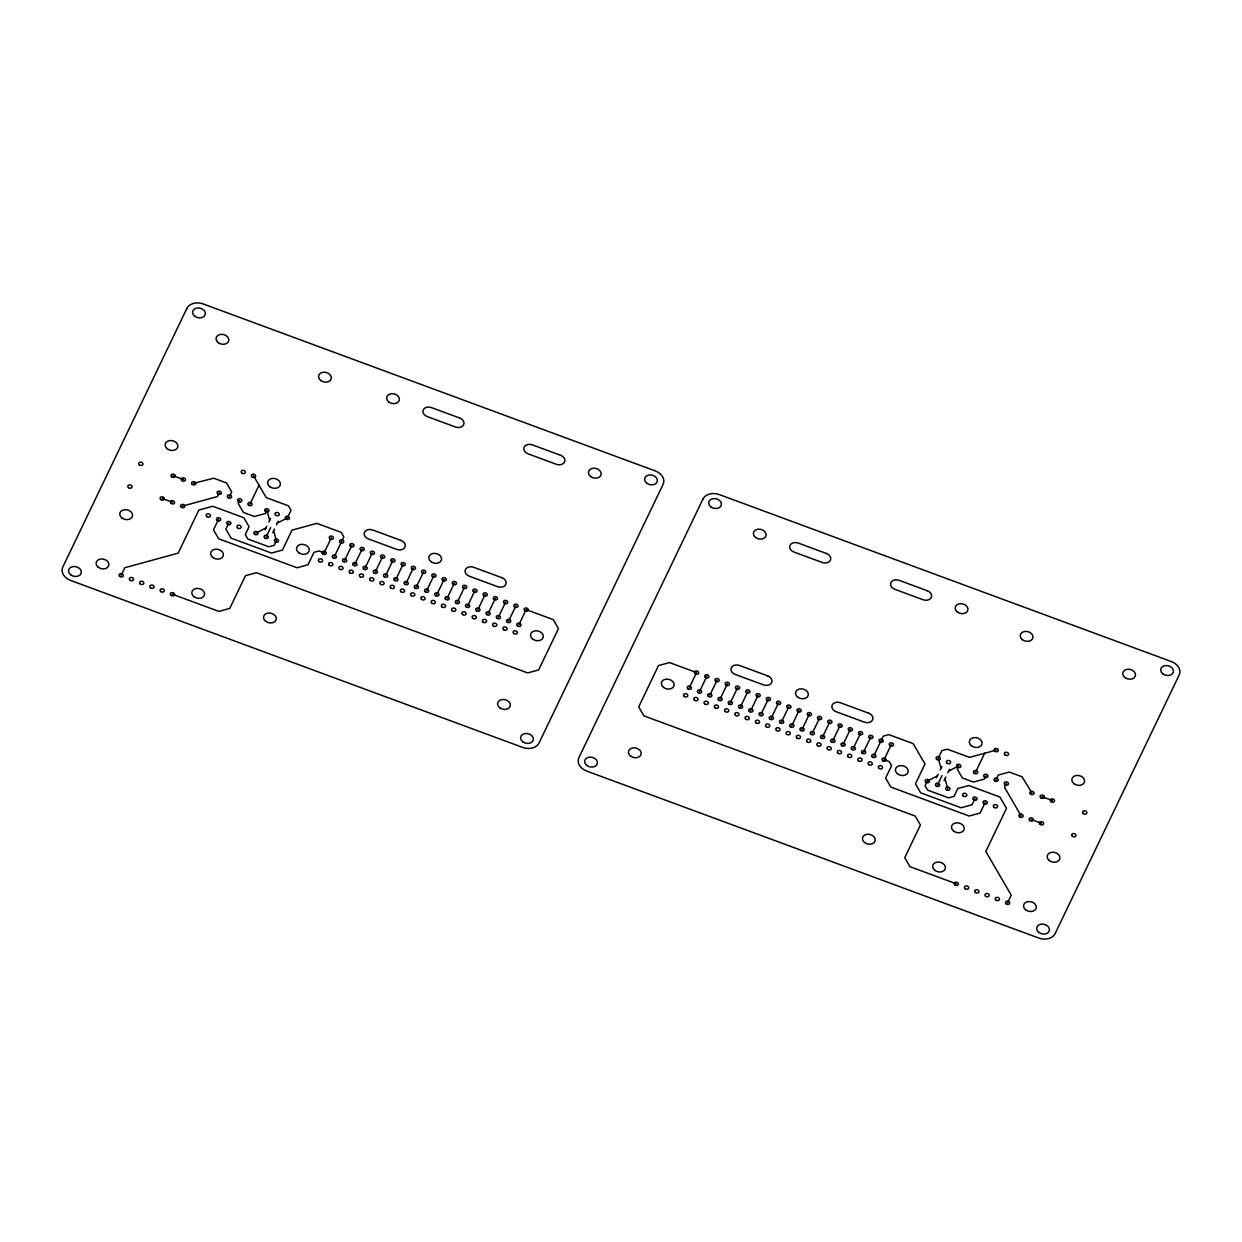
<?xml version="1.0" encoding="UTF-8"?>
<svg xmlns="http://www.w3.org/2000/svg" width="1242" height="1242" viewBox="0 0 1242 1242"><rect width="100%" height="100%" fill="white"/><g stroke="black" fill="none" stroke-linecap="round" stroke-linejoin="round"><path stroke-width="1.5" d="M121.188 575.31L124.821 567.734L178.18 553.14L198.844 510.058L212.739 506.27L243.867 517.759L249.068 526.717L245.295 534.572L247.903 539.059L268.769 546.759L274.249 545.269L276.454 540.674L273.628 530.815M219.213 492.748L217.381 496.583L182.714 506.053M218.561 519.296L213.484 529.853L218.701 538.811L297.071 567.765L308 564.768L313.978 552.317L318.977 550.951L324.115 552.845L331.381 537.677M229.475 496.536L231.711 491.879L226.494 482.921L213.733 478.217L193.628 483.309M228.807 523.084L225.889 529.17L231.09 538.128L271.517 553.047L282.446 550.066L291.994 530.163L316.819 523.363L341.24 532.383L343.832 536.87L334.362 556.633M239.722 500.324L238.2 503.491L243.416 512.434L254.408 516.501L265.338 513.505L266.859 510.353L269.685 520.212M249.968 504.112L259.019 485.234M265.105 529.775L266.813 526.189M268.815 522.013L270.539 518.426M266.192 536.886L270.647 527.602M272.759 532.601L274.482 529.014M276.485 524.838L278.208 521.252M344.608 560.421L351.89 545.254M354.855 564.194L362.136 549.042M365.117 567.982L372.383 552.814M375.363 571.77L382.645 556.602M385.61 575.558L392.891 560.39M395.872 579.346L403.138 564.178M406.118 583.135L413.4 567.967M416.365 586.923L423.646 571.755M426.627 590.711L433.893 575.543M436.873 594.499L444.139 579.331M447.12 598.287L454.401 583.119M457.382 602.06L464.648 586.907M467.629 605.848L474.894 590.68M477.875 609.636L485.156 594.468M488.122 613.424L495.403 598.256M498.384 617.212L505.649 602.044M508.63 621L515.911 605.832M518.877 624.788L526.158 609.62L553.264 619.634L558.465 628.576L538.64 669.935L527.695 672.931L256.395 572.717L245.45 575.698L229.77 608.394L218.84 611.39L172.436 594.25M689.294 687.726L696.576 672.559L669.469 662.56L658.524 665.541L638.698 706.9L643.899 715.858L915.214 816.056L920.415 825.014L904.735 857.71L909.936 866.668L956.34 883.807M699.541 691.515L706.822 676.347M709.803 695.303L717.069 680.135M720.049 699.091L727.331 683.923M730.296 702.879L737.577 687.711M740.558 706.667L747.824 691.499M750.805 710.455L758.07 695.287M761.051 714.243L768.332 699.075M771.298 718.031L778.579 702.863M781.56 721.804L788.825 706.636M791.806 725.592L799.087 710.424M802.053 729.38L809.334 714.212M812.315 733.168L819.58 718M822.561 736.956L829.842 721.788M832.808 740.744L840.089 725.576M843.07 744.532L850.335 729.365M853.316 748.321L860.597 733.153M863.563 752.109L870.844 736.941M873.825 755.897L883.295 736.118L888.76 734.627L913.181 743.648L924.995 763.97L915.447 783.873L920.664 792.831L961.075 807.75L972.02 804.769L974.939 798.684M891.337 744.501L884.071 759.669L889.194 761.563L891.585 765.677L885.608 778.129L890.809 787.071L969.179 816.025L980.124 813.029L985.185 802.456M936.452 777.74L938.176 774.17M940.178 769.978L941.886 766.407M937.555 784.866L942.01 775.582M944.122 780.581L945.845 776.995M947.848 772.819L949.556 769.233M975.607 772.136L984.658 753.257M985.853 775.924L984.332 779.091L973.402 782.072L962.41 778.02L957.194 769.062L958.715 765.895L948.702 771.034M996.1 779.712L998.335 775.055L1009.28 772.058L1022.042 776.778L1031.947 792.955M1006.362 783.5L1004.514 787.319L1021.033 815.699M1007.604 902.732L1011.236 895.156L985.822 851.453L1006.486 808.387L999.872 797.007L968.744 785.518L957.815 788.499L954.042 796.37L948.577 797.861L927.696 790.16L925.088 785.674L927.293 781.078L937.306 775.955M255.945 533.097L265.959 527.974M277.354 523.053L287.368 517.93L291.032 510.276L288.423 505.805L266.223 497.592L253.523 475.779M996.208 750.106L969.552 757.387L947.351 749.19L941.886 750.68L938.207 758.334L941.032 768.193M173.135 475.733L183.381 479.521M1042.193 796.743L1052.44 800.516M162.221 498.477L172.467 502.265M1031.279 819.487L1041.526 823.275M944.976 778.796L947.801 788.654M186.843 308.451L62.83 567.004A12.979 9.827 12.9 0 0 70.639 580.433L522.665 747.405A12.979 9.827 12.9 0 0 539.075 742.918L663.088 484.364A12.979 9.827 12.9 0 0 655.279 470.935L203.253 303.964A12.979 9.827 12.9 0 0 186.843 308.451M702.925 499.082L578.912 757.636A12.979 9.827 12.9 0 0 586.721 771.065L1038.747 938.036A12.979 9.827 12.9 0 0 1055.157 933.549L1179.17 674.996A12.979 9.827 12.9 0 0 1171.361 661.567L719.335 494.595A12.979 9.827 12.9 0 0 702.925 499.082M459.726 418.042L431.471 407.593A6.489 4.921 12.9 0 0 423.274 409.844A6.489 4.921 12.9 0 0 427.186 416.551L455.426 426.984A6.489 4.921 12.9 0 0 463.639 424.748A6.489 4.921 12.9 0 0 459.726 418.042M560.623 455.302L532.368 444.869A6.489 4.921 12.9 0 0 524.171 447.104A6.489 4.921 12.9 0 0 528.083 453.827L556.323 464.26A6.489 4.921 12.9 0 0 564.536 462.024A6.489 4.921 12.9 0 0 560.623 455.302M826.473 553.497L798.233 543.065A6.489 4.921 12.9 0 0 790.021 545.316A6.489 4.921 12.9 0 0 793.933 552.022L822.188 562.455A6.489 4.921 12.9 0 0 830.386 560.22A6.489 4.921 12.9 0 0 826.473 553.497M927.37 590.773L899.13 580.34A6.489 4.921 12.9 0 0 890.918 582.576A6.489 4.921 12.9 0 0 894.83 589.298L923.085 599.731A6.489 4.921 12.9 0 0 931.283 597.48A6.489 4.921 12.9 0 0 927.37 590.773M401.011 540.441L372.771 530.008A6.489 4.921 12.9 0 0 364.558 532.259A6.489 4.921 12.9 0 0 368.47 538.966L396.726 549.399A6.489 4.921 12.9 0 0 404.923 547.163A6.489 4.921 12.9 0 0 401.011 540.441M501.908 577.716L473.668 567.284A6.489 4.921 12.9 0 0 465.455 569.519A6.489 4.921 12.9 0 0 469.367 576.241L497.623 586.674A6.489 4.921 12.9 0 0 505.82 584.423A6.489 4.921 12.9 0 0 501.908 577.716M767.773 675.912L739.518 665.479A6.489 4.921 12.9 0 0 731.305 667.715A6.489 4.921 12.9 0 0 735.217 674.437L763.473 684.87A6.489 4.921 12.9 0 0 771.67 682.634A6.489 4.921 12.9 0 0 767.773 675.912M868.67 713.187L840.415 702.755A6.489 4.921 12.9 0 0 832.218 704.99A6.489 4.921 12.9 0 0 836.114 711.713L864.37 722.145A6.489 4.921 12.9 0 0 872.567 719.894A6.489 4.921 12.9 0 0 868.67 713.187M695.147 673.676A2.158 1.646 12.9 0 0 698.672 673.086A2.158 1.646 12.9 0 0 695.893 670.928A2.158 1.646 12.9 0 0 695.147 673.676M889.924 745.619A2.158 1.646 12.9 0 0 893.448 745.029A2.158 1.646 12.9 0 0 890.654 742.871A2.158 1.646 12.9 0 0 889.924 745.619M879.678 741.831A2.158 1.646 12.9 0 0 883.186 741.241A2.158 1.646 12.9 0 0 880.407 739.083A2.158 1.646 12.9 0 0 879.678 741.831M925.88 782.196A2.158 1.646 12.9 0 0 929.404 781.606A2.158 1.646 12.9 0 0 926.61 779.448A2.158 1.646 12.9 0 0 925.88 782.196M936.142 785.969A2.158 1.646 12.9 0 0 939.651 785.394A2.158 1.646 12.9 0 0 936.872 783.236A2.158 1.646 12.9 0 0 936.142 785.969M946.388 789.757A2.158 1.646 12.9 0 0 949.897 789.182A2.158 1.646 12.9 0 0 947.118 787.024A2.158 1.646 12.9 0 0 946.388 789.757M957.303 767.013A2.158 1.646 12.9 0 0 960.811 766.423A2.158 1.646 12.9 0 0 958.032 764.265A2.158 1.646 12.9 0 0 957.303 767.013M936.794 759.436A2.158 1.646 12.9 0 0 940.318 758.862A2.158 1.646 12.9 0 0 937.524 756.688A2.158 1.646 12.9 0 0 936.794 759.436M1051.027 801.633A2.158 1.646 12.9 0 0 1054.536 801.043A2.158 1.646 12.9 0 0 1051.757 798.885A2.158 1.646 12.9 0 0 1051.027 801.633M1040.78 797.845A2.158 1.646 12.9 0 0 1044.289 797.255A2.158 1.646 12.9 0 0 1041.51 795.097A2.158 1.646 12.9 0 0 1040.78 797.845M1030.518 794.057A2.158 1.646 12.9 0 0 1034.043 793.483A2.158 1.646 12.9 0 0 1031.248 791.309A2.158 1.646 12.9 0 0 1030.518 794.057M1040.113 824.377A2.158 1.646 12.9 0 0 1043.637 823.803A2.158 1.646 12.9 0 0 1040.843 821.645A2.158 1.646 12.9 0 0 1040.113 824.377M1019.62 816.817A2.158 1.646 12.9 0 0 1023.129 816.227A2.158 1.646 12.9 0 0 1020.35 814.069A2.158 1.646 12.9 0 0 1019.62 816.817M1029.866 820.589A2.158 1.646 12.9 0 0 1033.375 820.015A2.158 1.646 12.9 0 0 1030.596 817.857A2.158 1.646 12.9 0 0 1029.866 820.589M974.178 773.254A2.158 1.646 12.9 0 0 977.702 772.664A2.158 1.646 12.9 0 0 974.923 770.506A2.158 1.646 12.9 0 0 974.178 773.254M984.44 777.042A2.158 1.646 12.9 0 0 987.949 776.452A2.158 1.646 12.9 0 0 985.17 774.294A2.158 1.646 12.9 0 0 984.44 777.042M994.687 780.814A2.158 1.646 12.9 0 0 998.195 780.24A2.158 1.646 12.9 0 0 995.416 778.082A2.158 1.646 12.9 0 0 994.687 780.814M1004.933 784.602A2.158 1.646 12.9 0 0 1008.457 784.028A2.158 1.646 12.9 0 0 1005.663 781.87A2.158 1.646 12.9 0 0 1004.933 784.602M983.773 803.574A2.158 1.646 12.9 0 0 987.297 802.984A2.158 1.646 12.9 0 0 984.502 800.826A2.158 1.646 12.9 0 0 983.773 803.574M963.28 795.998A2.158 1.646 12.9 0 0 966.788 795.423A2.158 1.646 12.9 0 0 964.009 793.25A2.158 1.646 12.9 0 0 963.28 795.998M973.526 799.786A2.158 1.646 12.9 0 0 977.035 799.196A2.158 1.646 12.9 0 0 974.256 797.038A2.158 1.646 12.9 0 0 973.526 799.786M705.409 677.464A2.158 1.646 12.9 0 0 708.918 676.874A2.158 1.646 12.9 0 0 706.139 674.716A2.158 1.646 12.9 0 0 705.409 677.464M715.656 681.253A2.158 1.646 12.9 0 0 719.165 680.663A2.158 1.646 12.9 0 0 716.386 678.505A2.158 1.646 12.9 0 0 715.656 681.253M725.902 685.041A2.158 1.646 12.9 0 0 729.427 684.451A2.158 1.646 12.9 0 0 726.632 682.293A2.158 1.646 12.9 0 0 725.902 685.041M736.164 688.813A2.158 1.646 12.9 0 0 739.673 688.239A2.158 1.646 12.9 0 0 736.894 686.081A2.158 1.646 12.9 0 0 736.164 688.813M746.411 692.601A2.158 1.646 12.9 0 0 749.92 692.027A2.158 1.646 12.9 0 0 747.141 689.869A2.158 1.646 12.9 0 0 746.411 692.601M756.657 696.389A2.158 1.646 12.9 0 0 760.182 695.815A2.158 1.646 12.9 0 0 757.387 693.657A2.158 1.646 12.9 0 0 756.657 696.389M766.919 700.178A2.158 1.646 12.9 0 0 770.428 699.603A2.158 1.646 12.9 0 0 767.649 697.43A2.158 1.646 12.9 0 0 766.919 700.178M777.166 703.966A2.158 1.646 12.9 0 0 780.675 703.376A2.158 1.646 12.9 0 0 777.896 701.218A2.158 1.646 12.9 0 0 777.166 703.966M787.412 707.754A2.158 1.646 12.9 0 0 790.937 707.164A2.158 1.646 12.9 0 0 788.142 705.006A2.158 1.646 12.9 0 0 787.412 707.754M797.674 711.542A2.158 1.646 12.9 0 0 801.183 710.952A2.158 1.646 12.9 0 0 798.404 708.794A2.158 1.646 12.9 0 0 797.674 711.542M807.921 715.33A2.158 1.646 12.9 0 0 811.43 714.74A2.158 1.646 12.9 0 0 808.651 712.582A2.158 1.646 12.9 0 0 807.921 715.33M818.168 719.118A2.158 1.646 12.9 0 0 821.692 718.528A2.158 1.646 12.9 0 0 818.897 716.37A2.158 1.646 12.9 0 0 818.168 719.118M828.414 722.906A2.158 1.646 12.9 0 0 831.938 722.316A2.158 1.646 12.9 0 0 829.159 720.158A2.158 1.646 12.9 0 0 828.414 722.906M838.676 726.679A2.158 1.646 12.9 0 0 842.185 726.104A2.158 1.646 12.9 0 0 839.406 723.946A2.158 1.646 12.9 0 0 838.676 726.679M848.923 730.467A2.158 1.646 12.9 0 0 852.431 729.892A2.158 1.646 12.9 0 0 849.652 727.734A2.158 1.646 12.9 0 0 848.923 730.467M859.169 734.255A2.158 1.646 12.9 0 0 862.693 733.68A2.158 1.646 12.9 0 0 859.899 731.522A2.158 1.646 12.9 0 0 859.169 734.255M869.431 738.043A2.158 1.646 12.9 0 0 872.94 737.469A2.158 1.646 12.9 0 0 870.161 735.295A2.158 1.646 12.9 0 0 869.431 738.043M994.795 751.208A2.158 1.646 12.9 0 0 998.304 750.634A2.158 1.646 12.9 0 0 995.525 748.46A2.158 1.646 12.9 0 0 994.795 751.208M882.658 760.787A2.158 1.646 12.9 0 0 886.167 760.197A2.158 1.646 12.9 0 0 883.388 758.039A2.158 1.646 12.9 0 0 882.658 760.787M687.882 688.844A2.158 1.646 12.9 0 0 691.39 688.254A2.158 1.646 12.9 0 0 688.611 686.096A2.158 1.646 12.9 0 0 687.882 688.844M698.128 692.632A2.158 1.646 12.9 0 0 701.652 692.042A2.158 1.646 12.9 0 0 698.858 689.884A2.158 1.646 12.9 0 0 698.128 692.632M708.39 696.42A2.158 1.646 12.9 0 0 711.899 695.831A2.158 1.646 12.9 0 0 709.12 693.673A2.158 1.646 12.9 0 0 708.39 696.42M718.637 700.193A2.158 1.646 12.9 0 0 722.145 699.619A2.158 1.646 12.9 0 0 719.366 697.461A2.158 1.646 12.9 0 0 718.637 700.193M728.883 703.981A2.158 1.646 12.9 0 0 732.392 703.407A2.158 1.646 12.9 0 0 729.613 701.249A2.158 1.646 12.9 0 0 728.883 703.981M739.13 707.769A2.158 1.646 12.9 0 0 742.654 707.195A2.158 1.646 12.9 0 0 739.859 705.037A2.158 1.646 12.9 0 0 739.13 707.769M749.392 711.557A2.158 1.646 12.9 0 0 752.9 710.983A2.158 1.646 12.9 0 0 750.121 708.809A2.158 1.646 12.9 0 0 749.392 711.557M759.638 715.345A2.158 1.646 12.9 0 0 763.147 714.755A2.158 1.646 12.9 0 0 760.368 712.597A2.158 1.646 12.9 0 0 759.638 715.345M769.885 719.134A2.158 1.646 12.9 0 0 773.409 718.544A2.158 1.646 12.9 0 0 770.614 716.386A2.158 1.646 12.9 0 0 769.885 719.134M780.147 722.922A2.158 1.646 12.9 0 0 783.655 722.332A2.158 1.646 12.9 0 0 780.876 720.174A2.158 1.646 12.9 0 0 780.147 722.922M790.393 726.71A2.158 1.646 12.9 0 0 793.902 726.12A2.158 1.646 12.9 0 0 791.123 723.962A2.158 1.646 12.9 0 0 790.393 726.71M800.64 730.498A2.158 1.646 12.9 0 0 804.164 729.908A2.158 1.646 12.9 0 0 801.369 727.75A2.158 1.646 12.9 0 0 800.64 730.498M810.902 734.286A2.158 1.646 12.9 0 0 814.41 733.696A2.158 1.646 12.9 0 0 811.631 731.538A2.158 1.646 12.9 0 0 810.902 734.286M821.148 738.058A2.158 1.646 12.9 0 0 824.657 737.484A2.158 1.646 12.9 0 0 821.878 735.326A2.158 1.646 12.9 0 0 821.148 738.058M831.395 741.847A2.158 1.646 12.9 0 0 834.919 741.272A2.158 1.646 12.9 0 0 832.124 739.114A2.158 1.646 12.9 0 0 831.395 741.847M841.657 745.635A2.158 1.646 12.9 0 0 845.165 745.06A2.158 1.646 12.9 0 0 842.387 742.902A2.158 1.646 12.9 0 0 841.657 745.635M851.903 749.423A2.158 1.646 12.9 0 0 855.412 748.848A2.158 1.646 12.9 0 0 852.633 746.675A2.158 1.646 12.9 0 0 851.903 749.423M862.15 753.211A2.158 1.646 12.9 0 0 865.658 752.621A2.158 1.646 12.9 0 0 862.879 750.463A2.158 1.646 12.9 0 0 862.15 753.211M872.396 756.999A2.158 1.646 12.9 0 0 875.921 756.409A2.158 1.646 12.9 0 0 873.126 754.251A2.158 1.646 12.9 0 0 872.396 756.999M868.763 764.575A2.158 1.646 12.9 0 0 872.272 764.001A2.158 1.646 12.9 0 0 869.493 761.843A2.158 1.646 12.9 0 0 868.763 764.575M858.517 760.803A2.158 1.646 12.9 0 0 862.026 760.213A2.158 1.646 12.9 0 0 859.247 758.055A2.158 1.646 12.9 0 0 858.517 760.803M848.27 757.015A2.158 1.646 12.9 0 0 851.779 756.425A2.158 1.646 12.9 0 0 849 754.267A2.158 1.646 12.9 0 0 848.27 757.015M838.008 753.226A2.158 1.646 12.9 0 0 841.533 752.636A2.158 1.646 12.9 0 0 838.738 750.478A2.158 1.646 12.9 0 0 838.008 753.226M827.762 749.438A2.158 1.646 12.9 0 0 831.271 748.848A2.158 1.646 12.9 0 0 828.492 746.69A2.158 1.646 12.9 0 0 827.762 749.438M817.515 745.65A2.158 1.646 12.9 0 0 821.024 745.06A2.158 1.646 12.9 0 0 818.245 742.902A2.158 1.646 12.9 0 0 817.515 745.65M807.253 741.862A2.158 1.646 12.9 0 0 810.778 741.272A2.158 1.646 12.9 0 0 807.983 739.114A2.158 1.646 12.9 0 0 807.253 741.862M797.007 738.074A2.158 1.646 12.9 0 0 800.516 737.5A2.158 1.646 12.9 0 0 797.737 735.326A2.158 1.646 12.9 0 0 797.007 738.074M786.76 734.286A2.158 1.646 12.9 0 0 790.269 733.712A2.158 1.646 12.9 0 0 787.49 731.554A2.158 1.646 12.9 0 0 786.76 734.286M776.498 730.498A2.158 1.646 12.9 0 0 780.023 729.923A2.158 1.646 12.9 0 0 777.228 727.765A2.158 1.646 12.9 0 0 776.498 730.498M766.252 726.71A2.158 1.646 12.9 0 0 769.761 726.135A2.158 1.646 12.9 0 0 766.982 723.977A2.158 1.646 12.9 0 0 766.252 726.71M756.005 722.937A2.158 1.646 12.9 0 0 759.514 722.347A2.158 1.646 12.9 0 0 756.735 720.189A2.158 1.646 12.9 0 0 756.005 722.937M745.743 719.149A2.158 1.646 12.9 0 0 749.268 718.559A2.158 1.646 12.9 0 0 746.473 716.401A2.158 1.646 12.9 0 0 745.743 719.149M735.497 715.361A2.158 1.646 12.9 0 0 739.006 714.771A2.158 1.646 12.9 0 0 736.227 712.613A2.158 1.646 12.9 0 0 735.497 715.361M725.25 711.573A2.158 1.646 12.9 0 0 728.759 710.983A2.158 1.646 12.9 0 0 725.98 708.825A2.158 1.646 12.9 0 0 725.25 711.573M715.004 707.785A2.158 1.646 12.9 0 0 718.513 707.195A2.158 1.646 12.9 0 0 715.734 705.037A2.158 1.646 12.9 0 0 715.004 707.785M704.742 703.997A2.158 1.646 12.9 0 0 708.266 703.407A2.158 1.646 12.9 0 0 705.472 701.249A2.158 1.646 12.9 0 0 704.742 703.997M694.495 700.209A2.158 1.646 12.9 0 0 698.004 699.634A2.158 1.646 12.9 0 0 695.225 697.461A2.158 1.646 12.9 0 0 694.495 700.209M684.249 696.42A2.158 1.646 12.9 0 0 687.758 695.846A2.158 1.646 12.9 0 0 684.979 693.688A2.158 1.646 12.9 0 0 684.249 696.42M954.927 884.909A2.158 1.646 12.9 0 0 958.436 884.32A2.158 1.646 12.9 0 0 955.657 882.162A2.158 1.646 12.9 0 0 954.927 884.909M975.436 892.486A2.158 1.646 12.9 0 0 978.944 891.896A2.158 1.646 12.9 0 0 976.165 889.738A2.158 1.646 12.9 0 0 975.436 892.486M985.682 896.274A2.158 1.646 12.9 0 0 989.191 895.684A2.158 1.646 12.9 0 0 986.412 893.526A2.158 1.646 12.9 0 0 985.682 896.274M1006.191 903.834A2.158 1.646 12.9 0 0 1009.699 903.26A2.158 1.646 12.9 0 0 1006.92 901.102A2.158 1.646 12.9 0 0 1006.191 903.834M1005.042 754.996A2.158 1.646 12.9 0 0 1008.551 754.406A2.158 1.646 12.9 0 0 1005.772 752.248A2.158 1.646 12.9 0 0 1005.042 754.996M995.929 900.062A2.158 1.646 12.9 0 0 999.453 899.472A2.158 1.646 12.9 0 0 996.658 897.314A2.158 1.646 12.9 0 0 995.929 900.062M965.174 888.698A2.158 1.646 12.9 0 0 968.698 888.108A2.158 1.646 12.9 0 0 965.903 885.95A2.158 1.646 12.9 0 0 965.174 888.698M879.01 768.363A2.158 1.646 12.9 0 0 882.534 767.789A2.158 1.646 12.9 0 0 879.74 765.631A2.158 1.646 12.9 0 0 879.01 768.363M994.035 807.362A2.158 1.646 12.9 0 0 997.543 806.772A2.158 1.646 12.9 0 0 994.764 804.614A2.158 1.646 12.9 0 0 994.035 807.362M1072.405 836.316A2.158 1.646 12.9 0 0 1075.914 835.726A2.158 1.646 12.9 0 0 1073.135 833.568A2.158 1.646 12.9 0 0 1072.405 836.316M1083.319 813.557A2.158 1.646 12.9 0 0 1086.828 812.982A2.158 1.646 12.9 0 0 1084.049 810.809A2.158 1.646 12.9 0 0 1083.319 813.557M947.041 763.225A2.158 1.646 12.9 0 0 950.565 762.635A2.158 1.646 12.9 0 0 947.77 760.477A2.158 1.646 12.9 0 0 947.041 763.225M663.492 687.431A6.489 4.921 12.9 0 0 674.033 685.677A6.489 4.921 12.9 0 0 665.696 679.203A6.489 4.921 12.9 0 0 663.492 687.431M630.563 756.099A6.489 4.921 12.9 0 0 641.105 754.36A6.489 4.921 12.9 0 0 632.752 747.87A6.489 4.921 12.9 0 0 630.563 756.099M864.603 842.557A6.489 4.921 12.9 0 0 875.144 840.803A6.489 4.921 12.9 0 0 866.792 834.329A6.489 4.921 12.9 0 0 864.603 842.557M897.547 773.875A6.489 4.921 12.9 0 0 908.088 772.12A6.489 4.921 12.9 0 0 899.736 765.646A6.489 4.921 12.9 0 0 897.547 773.875M953.623 831.115A6.489 4.921 12.9 0 0 964.165 829.377A6.489 4.921 12.9 0 0 955.812 822.887A6.489 4.921 12.9 0 0 953.623 831.115M934.807 870.347A6.489 4.921 12.9 0 0 945.348 868.608A6.489 4.921 12.9 0 0 936.996 862.119A6.489 4.921 12.9 0 0 934.807 870.347M1049.319 860.551A6.489 4.921 12.9 0 0 1059.861 858.796A6.489 4.921 12.9 0 0 1051.508 852.322A6.489 4.921 12.9 0 0 1049.319 860.551M1025.675 909.843A6.489 4.921 12.9 0 0 1036.216 908.088A6.489 4.921 12.9 0 0 1027.864 901.614A6.489 4.921 12.9 0 0 1025.675 909.843M1073.973 783.718A6.489 4.921 12.9 0 0 1084.514 781.963A6.489 4.921 12.9 0 0 1076.162 775.489A6.489 4.921 12.9 0 0 1073.973 783.718M971.461 745.852A6.489 4.921 12.9 0 0 982.003 744.098A6.489 4.921 12.9 0 0 973.65 737.624A6.489 4.921 12.9 0 0 971.461 745.852M1022.383 639.692A6.489 4.921 12.9 0 0 1032.925 637.938A6.489 4.921 12.9 0 0 1024.572 631.464A6.489 4.921 12.9 0 0 1022.383 639.692M1124.895 677.558A6.489 4.921 12.9 0 0 1135.436 675.803A6.489 4.921 12.9 0 0 1127.084 669.314A6.489 4.921 12.9 0 0 1124.895 677.558M755.509 537.46A6.489 4.921 12.9 0 0 766.05 535.706A6.489 4.921 12.9 0 0 757.698 529.232A6.489 4.921 12.9 0 0 755.509 537.46M957.303 611.995A6.489 4.921 12.9 0 0 967.844 610.241A6.489 4.921 12.9 0 0 959.492 603.767A6.489 4.921 12.9 0 0 957.303 611.995M797.69 697.135A6.489 4.921 12.9 0 0 808.231 695.38A6.489 4.921 12.9 0 0 799.895 688.906A6.489 4.921 12.9 0 0 797.69 697.135M1162.822 673.847A6.489 4.921 12.9 0 0 1173.364 672.093A6.489 4.921 12.9 0 0 1165.012 665.619A6.489 4.921 12.9 0 0 1162.822 673.847M710.797 506.876A6.489 4.921 12.9 0 0 721.338 505.121A6.489 4.921 12.9 0 0 712.986 498.647A6.489 4.921 12.9 0 0 710.797 506.876M586.783 765.429A6.489 4.921 12.9 0 0 597.324 763.69A6.489 4.921 12.9 0 0 588.972 757.201A6.489 4.921 12.9 0 0 586.783 765.429M1038.793 932.4A6.489 4.921 12.9 0 0 1049.35 930.646A6.489 4.921 12.9 0 0 1040.998 924.172A6.489 4.921 12.9 0 0 1038.793 932.4M524.745 610.722A2.158 1.646 12.9 0 0 528.254 610.148A2.158 1.646 12.9 0 0 525.475 607.99A2.158 1.646 12.9 0 0 524.745 610.722M329.968 538.78A2.158 1.646 12.9 0 0 333.477 538.205A2.158 1.646 12.9 0 0 330.698 536.047A2.158 1.646 12.9 0 0 329.968 538.78M340.215 542.568A2.158 1.646 12.9 0 0 343.739 541.993A2.158 1.646 12.9 0 0 340.945 539.82A2.158 1.646 12.9 0 0 340.215 542.568M275.041 541.776A2.158 1.646 12.9 0 0 278.55 541.202A2.158 1.646 12.9 0 0 275.771 539.044A2.158 1.646 12.9 0 0 275.041 541.776M264.779 538.003A2.158 1.646 12.9 0 0 268.303 537.413A2.158 1.646 12.9 0 0 265.509 535.255A2.158 1.646 12.9 0 0 264.779 538.003M254.532 534.215A2.158 1.646 12.9 0 0 258.041 533.625A2.158 1.646 12.9 0 0 255.262 531.467A2.158 1.646 12.9 0 0 254.532 534.215M265.446 511.456A2.158 1.646 12.9 0 0 268.955 510.881A2.158 1.646 12.9 0 0 266.176 508.708A2.158 1.646 12.9 0 0 265.446 511.456M285.939 519.032A2.158 1.646 12.9 0 0 289.464 518.442A2.158 1.646 12.9 0 0 286.669 516.284A2.158 1.646 12.9 0 0 285.939 519.032M171.706 476.835A2.158 1.646 12.9 0 0 175.231 476.26A2.158 1.646 12.9 0 0 172.452 474.087A2.158 1.646 12.9 0 0 171.706 476.835M181.969 480.623A2.158 1.646 12.9 0 0 185.477 480.033A2.158 1.646 12.9 0 0 182.698 477.875A2.158 1.646 12.9 0 0 181.969 480.623M192.215 484.411A2.158 1.646 12.9 0 0 195.724 483.821A2.158 1.646 12.9 0 0 192.945 481.663A2.158 1.646 12.9 0 0 192.215 484.411M160.808 499.595A2.158 1.646 12.9 0 0 164.317 499.005A2.158 1.646 12.9 0 0 161.538 496.847A2.158 1.646 12.9 0 0 160.808 499.595M181.301 507.155A2.158 1.646 12.9 0 0 184.825 506.581A2.158 1.646 12.9 0 0 182.031 504.423A2.158 1.646 12.9 0 0 181.301 507.155M171.054 503.383A2.158 1.646 12.9 0 0 174.563 502.793A2.158 1.646 12.9 0 0 171.784 500.635A2.158 1.646 12.9 0 0 171.054 503.383M248.555 505.215A2.158 1.646 12.9 0 0 252.064 504.64A2.158 1.646 12.9 0 0 249.285 502.482A2.158 1.646 12.9 0 0 248.555 505.215M238.309 501.442A2.158 1.646 12.9 0 0 241.817 500.852A2.158 1.646 12.9 0 0 239.038 498.694A2.158 1.646 12.9 0 0 238.309 501.442M228.047 497.654A2.158 1.646 12.9 0 0 231.571 497.064A2.158 1.646 12.9 0 0 228.776 494.906A2.158 1.646 12.9 0 0 228.047 497.654M217.8 493.866A2.158 1.646 12.9 0 0 221.309 493.276A2.158 1.646 12.9 0 0 218.53 491.118A2.158 1.646 12.9 0 0 217.8 493.866M217.148 520.398A2.158 1.646 12.9 0 0 220.657 519.808A2.158 1.646 12.9 0 0 217.878 517.65A2.158 1.646 12.9 0 0 217.148 520.398M237.641 527.974A2.158 1.646 12.9 0 0 241.165 527.384A2.158 1.646 12.9 0 0 238.371 525.226A2.158 1.646 12.9 0 0 237.641 527.974M227.395 524.186A2.158 1.646 12.9 0 0 230.903 523.596A2.158 1.646 12.9 0 0 228.124 521.438A2.158 1.646 12.9 0 0 227.395 524.186M514.498 606.934A2.158 1.646 12.9 0 0 518.007 606.36A2.158 1.646 12.9 0 0 515.228 604.202A2.158 1.646 12.9 0 0 514.498 606.934M504.236 603.162A2.158 1.646 12.9 0 0 507.761 602.572A2.158 1.646 12.9 0 0 504.966 600.414A2.158 1.646 12.9 0 0 504.236 603.162M493.99 599.374A2.158 1.646 12.9 0 0 497.499 598.784A2.158 1.646 12.9 0 0 494.72 596.626A2.158 1.646 12.9 0 0 493.99 599.374M483.743 595.586A2.158 1.646 12.9 0 0 487.252 594.996A2.158 1.646 12.9 0 0 484.473 592.838A2.158 1.646 12.9 0 0 483.743 595.586M473.481 591.797A2.158 1.646 12.9 0 0 477.006 591.208A2.158 1.646 12.9 0 0 474.211 589.05A2.158 1.646 12.9 0 0 473.481 591.797M463.235 588.009A2.158 1.646 12.9 0 0 466.744 587.419A2.158 1.646 12.9 0 0 463.965 585.261A2.158 1.646 12.9 0 0 463.235 588.009M452.988 584.221A2.158 1.646 12.9 0 0 456.497 583.631A2.158 1.646 12.9 0 0 453.718 581.473A2.158 1.646 12.9 0 0 452.988 584.221M442.726 580.433A2.158 1.646 12.9 0 0 446.251 579.859A2.158 1.646 12.9 0 0 443.456 577.685A2.158 1.646 12.9 0 0 442.726 580.433M432.48 576.645A2.158 1.646 12.9 0 0 435.989 576.071A2.158 1.646 12.9 0 0 433.21 573.913A2.158 1.646 12.9 0 0 432.48 576.645M422.233 572.857A2.158 1.646 12.9 0 0 425.742 572.283A2.158 1.646 12.9 0 0 422.963 570.125A2.158 1.646 12.9 0 0 422.233 572.857M411.971 569.069A2.158 1.646 12.9 0 0 415.496 568.494A2.158 1.646 12.9 0 0 412.701 566.336A2.158 1.646 12.9 0 0 411.971 569.069M401.725 565.296A2.158 1.646 12.9 0 0 405.234 564.706A2.158 1.646 12.9 0 0 402.455 562.548A2.158 1.646 12.9 0 0 401.725 565.296M391.478 561.508A2.158 1.646 12.9 0 0 394.987 560.918A2.158 1.646 12.9 0 0 392.208 558.76A2.158 1.646 12.9 0 0 391.478 561.508M381.232 557.72A2.158 1.646 12.9 0 0 384.741 557.13A2.158 1.646 12.9 0 0 381.962 554.972A2.158 1.646 12.9 0 0 381.232 557.72M370.97 553.932A2.158 1.646 12.9 0 0 374.494 553.342A2.158 1.646 12.9 0 0 371.7 551.184A2.158 1.646 12.9 0 0 370.97 553.932M360.723 550.144A2.158 1.646 12.9 0 0 364.232 549.554A2.158 1.646 12.9 0 0 361.453 547.396A2.158 1.646 12.9 0 0 360.723 550.144M350.477 546.356A2.158 1.646 12.9 0 0 353.986 545.766A2.158 1.646 12.9 0 0 351.207 543.608A2.158 1.646 12.9 0 0 350.477 546.356M252.11 476.881A2.158 1.646 12.9 0 0 255.619 476.307A2.158 1.646 12.9 0 0 252.84 474.149A2.158 1.646 12.9 0 0 252.11 476.881M322.687 553.948A2.158 1.646 12.9 0 0 326.211 553.373A2.158 1.646 12.9 0 0 323.417 551.215A2.158 1.646 12.9 0 0 322.687 553.948M517.464 625.89A2.158 1.646 12.9 0 0 520.988 625.316A2.158 1.646 12.9 0 0 518.193 623.158A2.158 1.646 12.9 0 0 517.464 625.89M507.217 622.102A2.158 1.646 12.9 0 0 510.726 621.528A2.158 1.646 12.9 0 0 507.947 619.37A2.158 1.646 12.9 0 0 507.217 622.102M496.971 618.314A2.158 1.646 12.9 0 0 500.479 617.74A2.158 1.646 12.9 0 0 497.7 615.582A2.158 1.646 12.9 0 0 496.971 618.314M486.709 614.542A2.158 1.646 12.9 0 0 490.233 613.952A2.158 1.646 12.9 0 0 487.438 611.794A2.158 1.646 12.9 0 0 486.709 614.542M476.462 610.753A2.158 1.646 12.9 0 0 479.971 610.164A2.158 1.646 12.9 0 0 477.192 608.006A2.158 1.646 12.9 0 0 476.462 610.753M466.216 606.965A2.158 1.646 12.9 0 0 469.724 606.375A2.158 1.646 12.9 0 0 466.945 604.217A2.158 1.646 12.9 0 0 466.216 606.965M455.954 603.177A2.158 1.646 12.9 0 0 459.478 602.587A2.158 1.646 12.9 0 0 456.683 600.429A2.158 1.646 12.9 0 0 455.954 603.177M445.707 599.389A2.158 1.646 12.9 0 0 449.216 598.799A2.158 1.646 12.9 0 0 446.437 596.641A2.158 1.646 12.9 0 0 445.707 599.389M435.461 595.601A2.158 1.646 12.9 0 0 438.969 595.027A2.158 1.646 12.9 0 0 436.19 592.853A2.158 1.646 12.9 0 0 435.461 595.601M425.199 591.813A2.158 1.646 12.9 0 0 428.723 591.239A2.158 1.646 12.9 0 0 425.928 589.065A2.158 1.646 12.9 0 0 425.199 591.813M414.952 588.025A2.158 1.646 12.9 0 0 418.476 587.45A2.158 1.646 12.9 0 0 415.682 585.293A2.158 1.646 12.9 0 0 414.952 588.025M404.706 584.237A2.158 1.646 12.9 0 0 408.214 583.662A2.158 1.646 12.9 0 0 405.435 581.504A2.158 1.646 12.9 0 0 404.706 584.237M394.459 580.449A2.158 1.646 12.9 0 0 397.968 579.874A2.158 1.646 12.9 0 0 395.189 577.716A2.158 1.646 12.9 0 0 394.459 580.449M384.197 576.676A2.158 1.646 12.9 0 0 387.721 576.086A2.158 1.646 12.9 0 0 384.927 573.928A2.158 1.646 12.9 0 0 384.197 576.676M373.951 572.888A2.158 1.646 12.9 0 0 377.459 572.298A2.158 1.646 12.9 0 0 374.68 570.14A2.158 1.646 12.9 0 0 373.951 572.888M363.704 569.1A2.158 1.646 12.9 0 0 367.213 568.51A2.158 1.646 12.9 0 0 364.434 566.352A2.158 1.646 12.9 0 0 363.704 569.1M353.442 565.312A2.158 1.646 12.9 0 0 356.966 564.722A2.158 1.646 12.9 0 0 354.172 562.564A2.158 1.646 12.9 0 0 353.442 565.312M343.196 561.524A2.158 1.646 12.9 0 0 346.704 560.934A2.158 1.646 12.9 0 0 343.925 558.776A2.158 1.646 12.9 0 0 343.196 561.524M332.949 557.736A2.158 1.646 12.9 0 0 336.458 557.161A2.158 1.646 12.9 0 0 333.679 554.988A2.158 1.646 12.9 0 0 332.949 557.736M329.301 565.327A2.158 1.646 12.9 0 0 332.825 564.737A2.158 1.646 12.9 0 0 330.03 562.579A2.158 1.646 12.9 0 0 329.301 565.327M339.563 569.1A2.158 1.646 12.9 0 0 343.071 568.525A2.158 1.646 12.9 0 0 340.292 566.368A2.158 1.646 12.9 0 0 339.563 569.1M349.809 572.888A2.158 1.646 12.9 0 0 353.318 572.314A2.158 1.646 12.9 0 0 350.539 570.156A2.158 1.646 12.9 0 0 349.809 572.888M360.056 576.676A2.158 1.646 12.9 0 0 363.58 576.102A2.158 1.646 12.9 0 0 360.785 573.944A2.158 1.646 12.9 0 0 360.056 576.676M370.318 580.464A2.158 1.646 12.9 0 0 373.826 579.89A2.158 1.646 12.9 0 0 371.048 577.716A2.158 1.646 12.9 0 0 370.318 580.464M380.564 584.252A2.158 1.646 12.9 0 0 384.073 583.662A2.158 1.646 12.9 0 0 381.294 581.504A2.158 1.646 12.9 0 0 380.564 584.252M390.811 588.04A2.158 1.646 12.9 0 0 394.335 587.45A2.158 1.646 12.9 0 0 391.54 585.293A2.158 1.646 12.9 0 0 390.811 588.04M401.073 591.829A2.158 1.646 12.9 0 0 404.582 591.239A2.158 1.646 12.9 0 0 401.803 589.081A2.158 1.646 12.9 0 0 401.073 591.829M411.319 595.617A2.158 1.646 12.9 0 0 414.828 595.027A2.158 1.646 12.9 0 0 412.049 592.869A2.158 1.646 12.9 0 0 411.319 595.617M421.566 599.405A2.158 1.646 12.9 0 0 425.09 598.815A2.158 1.646 12.9 0 0 422.296 596.657A2.158 1.646 12.9 0 0 421.566 599.405M431.812 603.193A2.158 1.646 12.9 0 0 435.337 602.603A2.158 1.646 12.9 0 0 432.558 600.445A2.158 1.646 12.9 0 0 431.812 603.193M442.074 606.965A2.158 1.646 12.9 0 0 445.583 606.391A2.158 1.646 12.9 0 0 442.804 604.233A2.158 1.646 12.9 0 0 442.074 606.965M452.321 610.753A2.158 1.646 12.9 0 0 455.83 610.179A2.158 1.646 12.9 0 0 453.051 608.021A2.158 1.646 12.9 0 0 452.321 610.753M462.567 614.542A2.158 1.646 12.9 0 0 466.092 613.967A2.158 1.646 12.9 0 0 463.297 611.809A2.158 1.646 12.9 0 0 462.567 614.542M472.829 618.33A2.158 1.646 12.9 0 0 476.338 617.755A2.158 1.646 12.9 0 0 473.559 615.582A2.158 1.646 12.9 0 0 472.829 618.33M483.076 622.118A2.158 1.646 12.9 0 0 486.585 621.528A2.158 1.646 12.9 0 0 483.806 619.37A2.158 1.646 12.9 0 0 483.076 622.118M493.322 625.906A2.158 1.646 12.9 0 0 496.847 625.316A2.158 1.646 12.9 0 0 494.052 623.158A2.158 1.646 12.9 0 0 493.322 625.906M503.584 629.694A2.158 1.646 12.9 0 0 507.093 629.104A2.158 1.646 12.9 0 0 504.314 626.946A2.158 1.646 12.9 0 0 503.584 629.694M513.831 633.482A2.158 1.646 12.9 0 0 517.34 632.892A2.158 1.646 12.9 0 0 514.561 630.734A2.158 1.646 12.9 0 0 513.831 633.482M171.023 595.353A2.158 1.646 12.9 0 0 174.532 594.778A2.158 1.646 12.9 0 0 171.753 592.605A2.158 1.646 12.9 0 0 171.023 595.353M150.515 587.777A2.158 1.646 12.9 0 0 154.039 587.202A2.158 1.646 12.9 0 0 151.245 585.044A2.158 1.646 12.9 0 0 150.515 587.777M140.268 583.988A2.158 1.646 12.9 0 0 143.777 583.414A2.158 1.646 12.9 0 0 140.998 581.256A2.158 1.646 12.9 0 0 140.268 583.988M119.775 576.428A2.158 1.646 12.9 0 0 123.284 575.838A2.158 1.646 12.9 0 0 120.505 573.68A2.158 1.646 12.9 0 0 119.775 576.428M241.864 473.093A2.158 1.646 12.9 0 0 245.373 472.519A2.158 1.646 12.9 0 0 242.594 470.361A2.158 1.646 12.9 0 0 241.864 473.093M130.022 580.216A2.158 1.646 12.9 0 0 133.531 579.626A2.158 1.646 12.9 0 0 130.752 577.468A2.158 1.646 12.9 0 0 130.022 580.216M160.777 591.565A2.158 1.646 12.9 0 0 164.286 590.99A2.158 1.646 12.9 0 0 161.507 588.832A2.158 1.646 12.9 0 0 160.777 591.565M319.054 561.539A2.158 1.646 12.9 0 0 322.563 560.949A2.158 1.646 12.9 0 0 319.784 558.791A2.158 1.646 12.9 0 0 319.054 561.539M206.886 516.61A2.158 1.646 12.9 0 0 210.41 516.035A2.158 1.646 12.9 0 0 207.616 513.862A2.158 1.646 12.9 0 0 206.886 516.61M128.516 487.656A2.158 1.646 12.9 0 0 132.025 487.081A2.158 1.646 12.9 0 0 129.246 484.923A2.158 1.646 12.9 0 0 128.516 487.656M139.43 464.912A2.158 1.646 12.9 0 0 142.939 464.322A2.158 1.646 12.9 0 0 140.16 462.164A2.158 1.646 12.9 0 0 139.43 464.912M275.693 515.244A2.158 1.646 12.9 0 0 279.202 514.669A2.158 1.646 12.9 0 0 276.423 512.496A2.158 1.646 12.9 0 0 275.693 515.244M532.663 639.102A6.489 4.921 12.9 0 0 543.204 637.348A6.489 4.921 12.9 0 0 534.852 630.874A6.489 4.921 12.9 0 0 532.663 639.102M499.719 707.769A6.489 4.921 12.9 0 0 510.26 706.03A6.489 4.921 12.9 0 0 501.908 699.541A6.489 4.921 12.9 0 0 499.719 707.769M265.679 621.326A6.489 4.921 12.9 0 0 276.221 619.572A6.489 4.921 12.9 0 0 267.868 613.098A6.489 4.921 12.9 0 0 265.679 621.326M298.623 552.643A6.489 4.921 12.9 0 0 309.165 550.905A6.489 4.921 12.9 0 0 300.812 544.415A6.489 4.921 12.9 0 0 298.623 552.643M212.77 557.472A6.489 4.921 12.9 0 0 223.312 555.717A6.489 4.921 12.9 0 0 214.959 549.243A6.489 4.921 12.9 0 0 212.77 557.472M193.954 596.703A6.489 4.921 12.9 0 0 204.495 594.949A6.489 4.921 12.9 0 0 196.143 588.475A6.489 4.921 12.9 0 0 193.954 596.703M121.902 517.976A6.489 4.921 12.9 0 0 132.444 516.237A6.489 4.921 12.9 0 0 124.091 509.748A6.489 4.921 12.9 0 0 121.902 517.976M98.258 567.268A6.489 4.921 12.9 0 0 108.799 565.529A6.489 4.921 12.9 0 0 100.447 559.04A6.489 4.921 12.9 0 0 98.258 567.268M167.266 448.812A6.489 4.921 12.9 0 0 177.808 447.058A6.489 4.921 12.9 0 0 169.455 440.584A6.489 4.921 12.9 0 0 167.266 448.812M269.778 486.678A6.489 4.921 12.9 0 0 280.319 484.923A6.489 4.921 12.9 0 0 271.967 478.449A6.489 4.921 12.9 0 0 269.778 486.678M320.7 380.502A6.489 4.921 12.9 0 0 331.257 378.748A6.489 4.921 12.9 0 0 322.904 372.274A6.489 4.921 12.9 0 0 320.7 380.502M218.188 342.637A6.489 4.921 12.9 0 0 228.73 340.882A6.489 4.921 12.9 0 0 220.393 334.409A6.489 4.921 12.9 0 0 218.188 342.637M590.555 476.524A6.489 4.921 12.9 0 0 601.097 474.77A6.489 4.921 12.9 0 0 592.745 468.296A6.489 4.921 12.9 0 0 590.555 476.524M388.762 401.989A6.489 4.921 12.9 0 0 399.303 400.235A6.489 4.921 12.9 0 0 390.951 393.761A6.489 4.921 12.9 0 0 388.762 401.989M430.943 561.663A6.489 4.921 12.9 0 0 441.484 559.925A6.489 4.921 12.9 0 0 433.132 553.435A6.489 4.921 12.9 0 0 430.943 561.663M194.715 316.244A6.489 4.921 12.9 0 0 205.256 314.505A6.489 4.921 12.9 0 0 196.904 308.016A6.489 4.921 12.9 0 0 194.715 316.244M646.74 483.216A6.489 4.921 12.9 0 0 657.282 481.461A6.489 4.921 12.9 0 0 648.929 474.987A6.489 4.921 12.9 0 0 646.74 483.216M522.727 741.769A6.489 4.921 12.9 0 0 533.268 740.03A6.489 4.921 12.9 0 0 524.916 733.541A6.489 4.921 12.9 0 0 522.727 741.769M70.701 574.813A6.489 4.921 12.9 0 0 81.242 573.059A6.489 4.921 12.9 0 0 72.89 566.585A6.489 4.921 12.9 0 0 70.701 574.813"/></g></svg>
